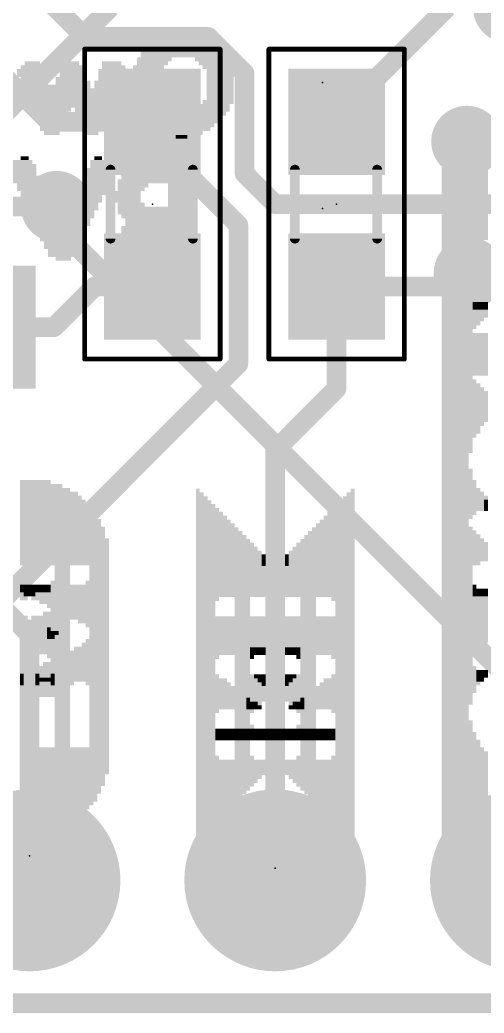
# Model space of a CAD drawing. Extents: x -31.8 to 54.9, y -9.4 to 30.
# Drawn here: x 13.87 to 18.67, y -0.1 to 10.16 of the extents above; entities that cross this region are included whole.
import ezdxf

# ---------------------------------------------------------------- set-up
doc = ezdxf.new("R2010")
doc.units = 0
for name, color, linetype in [('1', 12, 'CONTINUOUS'), ('16', 132, 'CONTINUOUS'), ('17', 110, 'CONTINUOUS'), ('18', 110, 'CONTINUOUS'), ('20', 31, 'CONTINUOUS'), ('21', 253, 'CONTINUOUS'), ('22', 253, 'CONTINUOUS'), ('23', 53, 'CONTINUOUS'), ('24', 53, 'CONTINUOUS'), ('39', 12, 'CONTINUOUS'), ('51', 253, 'CONTINUOUS')]:
    doc.layers.add(name, color=color, linetype=linetype)

# ---------------------------------------------------------------- blocks, each defined once
blk = doc.blocks.new('RECT')
blk.add_solid([(-0.5, -0.5), (0.5, -0.5), (-0.5, 0.5), (0.5, 0.5)])
blk = doc.blocks.new('ROUNDP')
at = {"const_width": 0.5}
blk.add_lwpolyline([(0, -0.25, 1), (0, 0.25, 1), (0, -0.25)], format="xyb", dxfattribs=at)
blk = doc.blocks.new('ROUNDV')
at = {"const_width": 0.5}
blk.add_lwpolyline([(0, -0.25, 1), (0, 0.25, 1), (0, -0.25)], format="xyb", dxfattribs=at)

msp = doc.modelspace()

# ---------------------------------------------------------------- linework, layer by layer
at = {"layer": '1', "const_width": 0.2032}
for points in [[(14.5415, 9.9822), (14.05, 10.4737)], [(18.288, 10.287), (17.106, 9.105)], [(15.8178, 9.9822), (14.5415, 9.9822)], [(16.1925, 9.6075), (15.8178, 9.9822)], [(14.1741, 9.105), (13.6144, 9.6647)], [(16.1925, 8.5725), (16.1925, 9.6075)], [(15.24, 9.105), (14.1741, 9.105)], [(15.24, 9.105), (15.24, 8.9281)], [(17.106, 9.105), (17.145, 9.105)], [(16.129, 8.0391), (15.24, 8.9281)], [(18.4912, 8.9027), (20.3977, 8.9027)], [(16.51, 8.255), (16.1925, 8.5725)], [(14.2494, 8.2296), (13.7414, 8.2296)], [(19.05, 8.255), (16.51, 8.255)], [(16.129, 6.604), (16.129, 8.0391)], [(18.3778, 7.405), (18.5166, 7.5438)], [(14.644, 7.405), (14.224, 6.985)], [(15.24, 7.405), (14.644, 7.405)], [(17.145, 7.405), (17.145, 6.35)], [(17.145, 7.405), (18.3778, 7.405)], [(13.716, 6.985), (14.224, 6.985)], [(16.129, 6.604), (11.43, 1.905)], [(17.145, 6.35), (16.51, 5.715)], [(16.51, 5.715), (16.51, 1.27)], [(0, 0), (25.4, 0)]]:
    msp.add_lwpolyline(points, dxfattribs=at)
at = {"layer": '1', "const_width": 0.1016}
for points in [[(14.5415, 10.033, 1), (14.5415, 9.9314)], [(14.5056, 9.9463, 1), (14.5774, 10.0181)], [(15.8537, 10.0181, 1), (15.7819, 9.9463)], [(15.8178, 9.9314, 1), (15.8178, 10.033)], [(16.2433, 9.6075, 1), (16.1417, 9.6075)], [(16.1566, 9.5716, 1), (16.2284, 9.6434)], [(14.1741, 9.1558, 1), (14.1741, 9.0542)], [(14.1382, 9.0691, 1), (14.21, 9.1409)], [(15.2908, 9.105, 1), (15.1892, 9.105)], [(15.24, 9.0542, 1), (15.24, 9.1558)], [(17.106, 9.1558, 1), (17.106, 9.0542)], [(17.0701, 9.1409, 1), (17.1419, 9.0691)], [(17.145, 9.0542, 1), (17.145, 9.1558)], [(15.2759, 8.964, 1), (15.2041, 8.8922)], [(15.1892, 8.9281, 1), (15.2908, 8.9281)], [(18.4912, 8.9535, 1), (18.4912, 8.8519)], [(16.2284, 8.6084, 1), (16.1566, 8.5366)], [(16.1417, 8.5725, 1), (16.2433, 8.5725)], [(14.2494, 8.1788, 1), (14.2494, 8.2804)], [(16.51, 8.3058, 1), (16.51, 8.2042)], [(16.4741, 8.2191, 1), (16.5459, 8.2909)], [(16.1798, 8.0391, 1), (16.0782, 8.0391)], [(16.0931, 8.0032, 1), (16.1649, 8.075)], [(18.5525, 7.5079, 1), (18.4807, 7.5797)], [(14.644, 7.4558, 1), (14.644, 7.3542)], [(14.6799, 7.3691, 1), (14.6081, 7.4409)], [(15.24, 7.3542, 1), (15.24, 7.4558)], [(17.1958, 7.405, 1), (17.0942, 7.405)], [(17.145, 7.4558, 1), (17.145, 7.3542)], [(18.3419, 7.4409, 1), (18.4137, 7.3691)], [(18.3778, 7.3542, 1), (18.3778, 7.4558)], [(14.224, 6.9342, 1), (14.224, 7.0358)], [(14.1881, 7.0209, 1), (14.2599, 6.9491)], [(16.1649, 6.5681, 1), (16.0931, 6.6399)], [(16.0782, 6.604, 1), (16.1798, 6.604)], [(17.0942, 6.35, 1), (17.1958, 6.35)], [(17.1809, 6.3141, 1), (17.1091, 6.3859)], [(16.5608, 5.715, 1), (16.4592, 5.715)], [(16.4741, 5.7509, 1), (16.5459, 5.6791)], [(16.4592, 1.27, 1), (16.5608, 1.27)]]:
    msp.add_lwpolyline(points, format="xyb", dxfattribs=at)
at = {"layer": '16', "const_width": 0.2032}
for points in [[(13.5128, 8.9916), (14.8082, 10.287)], [(18.5166, 8.8773), (18.4912, 8.9027)], [(18.5166, 7.5438), (18.5166, 8.8773)], [(14.2494, 8.2296), (14.2494, 8.0265)], [(14.2494, 8.0265), (14.2494, 8.0264)], [(14.2494, 8.0264), (19.05, 3.2258)], [(13.97, 3.81), (12.7, 5.08)], [(13.97, 1.27), (13.97, 3.81)], [(25.4, 0), (0, 0)]]:
    msp.add_lwpolyline(points, dxfattribs=at)
at = {"layer": '16', "const_width": 0.1016}
for points in [[(18.5271, 8.9386, 1), (18.4553, 8.8668)], [(18.5674, 8.8773, 1), (18.4658, 8.8773)], [(18.4807, 8.8414, 1), (18.5525, 8.9132)], [(14.3002, 8.2296, 1), (14.1986, 8.2296)], [(14.2853, 8.0623, 1), (14.2135, 7.9905)], [(14.2135, 8.0623, 1), (14.2853, 7.9905)], [(14.2853, 7.9905, 1), (14.2135, 8.0624)], [(14.1986, 8.0265, 1), (14.3002, 8.0265)], [(18.4658, 7.5438, 1), (18.5674, 7.5438)], [(14.0208, 3.81, 1), (13.9192, 3.81)], [(13.9341, 3.7741, 1), (14.0059, 3.8459)], [(13.9192, 1.27, 1), (14.0208, 1.27)]]:
    msp.add_lwpolyline(points, format="xyb", dxfattribs=at)
at = {"layer": '20', "const_width": 0.2032}
msp.add_lwpolyline([(0, 0), (25.4, 0)], dxfattribs=at)
at = {"layer": '23'}
for p in [(15.24, 8.255), (17.145, 8.255), (13.97, 1.524), (16.51, 1.397)]:
    msp.add_point(p, dxfattribs=at)
at = {"layer": '24'}
for p in [(17, 9.51), (17, 8.21), (13.97, 1.524), (16.51, 1.397)]:
    msp.add_point(p, dxfattribs=at)
at = {"layer": '39', "const_width": 0.0508}
for points in [[(14.54, 6.655), (14.54, 9.855)], [(14.54, 9.855), (15.94, 9.855)], [(15.94, 9.855), (15.94, 6.655)], [(16.445, 6.655), (16.445, 9.855)], [(16.445, 9.855), (17.845, 9.855)], [(17.845, 9.855), (17.845, 6.655)], [(15.94, 6.655), (14.54, 6.655)], [(17.845, 6.655), (16.445, 6.655)]]:
    msp.add_lwpolyline(points, dxfattribs=at)
at = {"layer": '39', "const_width": 0.0254}
for points in [[(14.5527, 9.855, 1), (14.5273, 9.855)], [(14.54, 9.8677, 1), (14.54, 9.8423)], [(15.9527, 9.855, 1), (15.9273, 9.855)], [(15.94, 9.8423, 1), (15.94, 9.8677)], [(16.4577, 9.855, 1), (16.4323, 9.855)], [(16.445, 9.8677, 1), (16.445, 9.8423)], [(17.8577, 9.855, 1), (17.8323, 9.855)], [(17.845, 9.8423, 1), (17.845, 9.8677)], [(14.54, 6.6677, 1), (14.54, 6.6423)], [(15.94, 6.6423, 1), (15.94, 6.6677)], [(16.445, 6.6677, 1), (16.445, 6.6423)], [(17.845, 6.6423, 1), (17.845, 6.6677)], [(14.5273, 6.655, 1), (14.5527, 6.655)], [(15.9273, 6.655, 1), (15.9527, 6.655)], [(16.4323, 6.655, 1), (16.4577, 6.655)], [(17.8323, 6.655, 1), (17.8577, 6.655)]]:
    msp.add_lwpolyline(points, format="xyb", dxfattribs=at)
at = {"layer": '51', "const_width": 0.1016}
for points in [[(14.808, 7.899), (14.808, 8.611)], [(15.659, 7.899), (15.659, 8.611)], [(16.713, 7.899), (16.713, 8.611)], [(17.564, 7.899), (17.564, 8.611)]]:
    msp.add_lwpolyline(points, dxfattribs=at)
at = {"layer": '51', "const_width": 0.0508}
for points in [[(14.8334, 8.611, 1), (14.7826, 8.611)], [(15.6844, 8.611, 1), (15.6336, 8.611)], [(16.7384, 8.611, 1), (16.6876, 8.611)], [(17.5894, 8.611, 1), (17.5386, 8.611)], [(14.7826, 7.899, 1), (14.8334, 7.899)], [(15.6336, 7.899, 1), (15.6844, 7.899)], [(16.6876, 7.899, 1), (16.7384, 7.899)], [(17.5386, 7.899, 1), (17.5894, 7.899)]]:
    msp.add_lwpolyline(points, format="xyb", dxfattribs=at)

# ---------------------------------------------------------------- block references
at = {"layer": '1', "xscale": 1.1, "rotation": 90}
for p in [(15.24, 9.105), (17.145, 9.105), (15.24, 7.405), (17.145, 7.405)]:
    msp.add_blockref('RECT', p, dxfattribs=at)
at = {"layer": '1', "xscale": 0.635, "yscale": 1.27, "rotation": 180}
msp.add_blockref('RECT', (13.716, 6.985), dxfattribs=at)
at = {"layer": '17', "xscale": 1.8796, "yscale": 1.8796, "rotation": 90}
for p in [(13.97, 1.27), (13.97, 1.27), (16.51, 1.27), (16.51, 1.27), (19.05, 1.27), (19.05, 1.27)]:
    msp.add_blockref('ROUNDP', p, dxfattribs=at)
at = {"layer": '18', "xscale": 0.7366, "yscale": 0.7366}
for p in [(18.923, 10.287), (18.923, 10.287), (18.4912, 8.9027), (18.4912, 8.9027), (14.2494, 8.2296), (14.2494, 8.2296), (18.5166, 7.5438), (18.5166, 7.5438)]:
    msp.add_blockref('ROUNDV', p, dxfattribs=at)
at = {"layer": '21', "yscale": 0.04, "rotation": 90}
for p, xscale in [((18.25, 5.344), 7.48), ((18.29, 5.344), 7.4), ((18.33, 5.344), 7.32), ((18.37, 5.344), 7.24), ((18.41, 5.344), 7.16), ((18.45, 5.344), 7.08), ((18.49, 5.344), 7), ((18.53, 7.244), 3.12), ((18.57, 8.504), 0.52), ((18.61, 8.484), 0.48), ((18.65, 8.464), 0.44), ((18.69, 8.444), 0.4), ((18.57, 7.204), 0.08), ((18.61, 7.204), 0.08), ((18.65, 7.204), 0.08), ((18.69, 7.204), 0.08), ((18.57, 6.704), 0.44), ((18.61, 6.704), 0.44), ((18.65, 6.704), 0.44), ((18.69, 6.704), 0.44), ((18.57, 6.044), 0.4), ((18.61, 6.064), 0.36), ((18.65, 6.104), 0.28), ((18.69, 6.124), 0.24), ((18.53, 5.264), 0.52), ((13.89, 4.964), 0.88), ((13.93, 4.964), 0.88), ((13.97, 4.964), 0.88), ((14.01, 4.964), 0.88), ((14.05, 4.964), 0.88), ((14.09, 4.964), 0.88), ((14.13, 4.964), 0.88), ((14.17, 4.964), 0.88), ((14.21, 4.944), 0.84), ((14.25, 4.944), 0.84), ((14.29, 4.944), 0.84), ((18.57, 5.224), 0.36), ((14.33, 4.924), 0.8), ((14.37, 4.924), 0.8), ((14.41, 4.904), 0.76), ((14.45, 4.904), 0.76), ((14.49, 4.884), 0.72), ((15.71, 3.497), 3.64), ((15.75, 3.497), 3.56), ((15.79, 3.497), 3.48), ((17.23, 3.497), 3.48), ((17.27, 3.497), 3.56), ((17.31, 3.497), 3.64), ((18.61, 5.204), 0.24), ((18.65, 5.184), 0.2), ((18.69, 5.164), 0.16), ((14.53, 4.864), 0.68), ((14.57, 4.844), 0.64), ((15.83, 3.497), 3.4), ((15.87, 4.797), 0.72), ((17.15, 3.497), 3.32), ((17.19, 3.497), 3.4), ((14.61, 3.584), 3.08), ((14.65, 3.584), 3), ((15.91, 4.797), 0.64), ((15.95, 4.797), 0.56), ((15.99, 4.777), 0.52), ((17.03, 4.617), 0.84), ((17.07, 4.637), 0.88), ((17.11, 4.637), 0.96), ((14.69, 3.584), 2.84), ((16.03, 4.737), 0.52), ((16.07, 4.697), 0.52), ((16.95, 4.577), 0.76), ((16.99, 4.597), 0.8), ((14.73, 3.584), 2.68), ((16.11, 3.497), 2.84), ((16.15, 3.497), 2.76), ((16.19, 3.497), 2.68), ((16.83, 4.517), 0.64), ((16.87, 4.537), 0.68), ((16.91, 4.557), 0.72), ((18.53, 4.004), 1.84), ((18.57, 4.704), 0.36), ((18.61, 4.684), 0.32), ((14.77, 3.584), 2.44), ((16.23, 3.497), 2.6), ((16.27, 4.617), 0.28), ((16.75, 4.477), 0.56), ((16.79, 4.497), 0.6), ((18.65, 4.684), 0.24), ((18.69, 4.664), 0.2), ((16.31, 4.617), 0.2), ((16.35, 4.597), 0.16), ((16.39, 4.577), 0.12), ((16.43, 4.417), 0.44), ((16.47, 4.417), 0.44), ((16.51, 4.417), 0.44), ((16.55, 4.417), 0.44), ((16.59, 4.417), 0.44), ((16.63, 4.417), 0.44), ((16.67, 4.437), 0.48), ((16.71, 4.457), 0.52), ((13.89, 4.284), 0.08), ((13.93, 4.264), 0.12), ((13.97, 4.264), 0.12), ((14.01, 4.244), 0.16), ((14.05, 4.244), 0.16), ((14.09, 4.224), 0.2), ((14.13, 4.224), 0.2), ((14.17, 4.204), 0.24), ((14.21, 4.204), 0.24), ((14.25, 4.184), 0.28), ((14.29, 4.184), 0.28), ((14.33, 4.164), 0.32), ((14.37, 4.164), 0.32), ((14.41, 4.144), 0.36), ((14.45, 4.144), 0.36), ((14.49, 4.124), 0.4), ((14.53, 4.124), 0.4), ((14.57, 4.124), 0.48), ((18.57, 4.004), 0.64), ((18.61, 3.984), 0.6), ((18.65, 4.004), 0.56), ((18.69, 4.004), 0.56), ((13.89, 3.804), 0.4), ((13.93, 3.824), 0.36), ((13.97, 3.804), 0.32), ((14.01, 3.824), 0.28), ((14.05, 3.804), 0.24), ((14.09, 3.824), 0.2), ((16.43, 3.777), 0.36), ((16.47, 3.797), 0.4), ((16.51, 3.797), 0.4), ((16.55, 3.797), 0.4), ((16.59, 3.797), 0.4), ((16.63, 3.797), 0.4), ((16.67, 3.797), 0.4), ((16.71, 3.797), 0.4), ((16.75, 3.797), 0.4), ((16.79, 3.797), 0.4), ((16.83, 3.797), 0.4), ((16.87, 3.797), 0.4), ((16.91, 3.797), 0.4), ((16.95, 3.797), 0.4), ((16.99, 3.797), 0.4), ((17.03, 3.797), 0.4), ((17.07, 3.797), 0.4), ((17.11, 3.777), 0.44), ((14.13, 3.804), 0.16), ((14.17, 3.824), 0.12), ((14.21, 3.804), 0.08), ((14.25, 3.824), 0.04), ((14.53, 3.524), 0.4), ((14.57, 3.524), 0.48), ((14.29, 3.224), 0.76), ((14.33, 3.224), 0.76), ((14.37, 3.244), 0.8), ((14.41, 3.464), 0.36), ((14.45, 3.504), 0.36), ((14.49, 3.504), 0.36), ((16.27, 3.617), 0.12), ((16.31, 3.637), 0.08), ((16.35, 3.637), 0.08), ((16.39, 3.637), 0.08), ((14.13, 3.344), 0.36), ((14.17, 3.344), 0.36), ((14.21, 3.364), 0.4), ((14.25, 3.344), 0.44), ((13.89, 3.344), 0.12), ((13.93, 3.124), 0.56), ((13.97, 3.144), 0.6), ((14.01, 3.144), 0.6), ((14.05, 3.304), 0.36), ((14.09, 3.324), 0.32), ((16.27, 3.197), 0.4), ((16.31, 3.217), 0.36), ((16.35, 3.237), 0.32), ((16.39, 3.257), 0.28), ((16.43, 3.257), 0.28), ((16.47, 3.277), 0.24), ((16.51, 3.297), 0.2), ((16.55, 3.317), 0.16), ((16.59, 3.317), 0.16), ((16.63, 3.337), 0.12), ((16.67, 3.357), 0.08), ((16.71, 3.377), 0.04), ((17.11, 3.197), 0.4), ((18.57, 3.344), 0.28), ((18.61, 3.364), 0.16), ((18.65, 3.384), 0.12), ((18.69, 3.404), 0.08), ((16.99, 3.177), 0.28), ((17.03, 3.197), 0.32), ((17.07, 3.197), 0.32), ((16.83, 3.117), 0.16), ((16.87, 3.137), 0.2), ((16.91, 3.137), 0.2), ((16.95, 3.157), 0.24), ((16.71, 3.077), 0.08), ((16.75, 3.077), 0.08), ((16.79, 3.097), 0.12), ((16.67, 3.057), 0.04), ((16.27, 2.797), 0.16), ((18.53, 2.404), 1.04), ((16.31, 2.777), 0.12), ((16.35, 2.777), 0.12), ((16.39, 2.777), 0.12), ((16.43, 2.777), 0.12), ((16.47, 2.777), 0.12), ((16.51, 2.777), 0.12), ((16.55, 2.777), 0.12), ((16.59, 2.777), 0.12), ((16.63, 2.777), 0.12), ((16.67, 2.777), 0.12), ((16.71, 2.777), 0.12), ((16.75, 2.777), 0.12), ((16.79, 2.777), 0.12), ((16.83, 2.777), 0.12), ((16.87, 2.777), 0.12), ((16.91, 2.777), 0.12), ((16.95, 2.777), 0.12), ((16.99, 2.777), 0.12), ((17.03, 2.777), 0.12), ((17.07, 2.777), 0.12), ((17.11, 2.777), 0.12), ((18.57, 2.364), 0.88), ((18.61, 2.344), 0.76), ((13.89, 2.204), 0.88), ((13.93, 2.204), 0.88), ((13.97, 2.204), 0.88), ((14.01, 2.204), 0.88), ((14.05, 2.204), 0.88), ((14.09, 2.204), 0.88), ((14.13, 2.204), 0.88), ((14.17, 2.204), 0.88), ((14.21, 2.224), 0.84), ((14.25, 2.224), 0.84), ((14.29, 2.224), 0.84), ((14.33, 2.244), 0.8), ((14.37, 2.244), 0.8), ((14.41, 2.264), 0.76), ((14.45, 2.264), 0.76), ((14.49, 2.284), 0.72), ((14.53, 2.304), 0.68), ((14.57, 2.324), 0.64), ((18.65, 2.324), 0.64), ((18.69, 2.324), 0.56), ((15.87, 2.177), 0.68), ((15.91, 2.177), 0.6), ((15.95, 2.197), 0.56), ((15.99, 2.217), 0.52), ((16.03, 2.237), 0.48), ((16.07, 2.277), 0.48), ((16.27, 2.397), 0.32), ((16.31, 2.397), 0.24), ((16.35, 2.417), 0.2), ((16.39, 2.437), 0.16), ((16.43, 2.437), 0.16), ((16.47, 2.437), 0.16), ((16.51, 2.437), 0.16), ((16.55, 2.437), 0.16), ((16.59, 2.437), 0.16), ((16.63, 2.437), 0.16), ((16.67, 2.417), 0.2), ((16.71, 2.397), 0.24), ((16.75, 2.377), 0.28), ((16.79, 2.357), 0.32), ((16.83, 2.337), 0.36), ((16.87, 2.317), 0.4), ((16.91, 2.297), 0.44), ((16.95, 2.277), 0.48), ((16.99, 2.257), 0.52), ((17.03, 2.237), 0.56), ((17.07, 2.217), 0.6), ((17.11, 2.217), 0.68)]:
    msp.add_blockref('RECT', p, dxfattribs=dict(at, xscale=xscale))
at = {"layer": '22', "yscale": 0.04}
for p, xscale, rotation in [((15.56, 9.95), 0.56, 180), ((15.56, 9.99), 0.48, 180), ((15.56, 10.03), 0.24, 180), ((15.56, 9.83), 0.88, 180), ((15.56, 9.87), 0.8, 180), ((15.56, 9.91), 0.72, 180), ((15.26, 9.75), 0.36, 180), ((15.56, 9.79), 0.88, 180), ((15.86, 9.75), 0.36, 180), ((13.98, 9.63), 0.28, 180), ((14, 9.67), 0.24, 180), ((14, 9.71), 0.16, 180), ((14.4, 9.67), 0.24, 180), ((14.42, 9.63), 0.28, 180), ((14.4, 9.71), 0.16, 180), ((14.82, 9.63), 0.28, 180), ((14.82, 9.71), 0.2, 180), ((14.84, 9.67), 0.24, 180), ((15.2, 9.67), 0.32, 180), ((15.18, 9.63), 0.28, 180), ((15.24, 9.71), 0.32, 180), ((15.88, 9.71), 0.32, 180), ((15.92, 9.67), 0.32, 180), ((15.94, 9.63), 0.28, 180), ((14, 9.59), 0.32, 180), ((14.02, 9.55), 0.28, 180), ((14.4, 9.55), 0.32, 180), ((14.42, 9.59), 0.28, 180), ((14.82, 9.59), 0.28, 180), ((14.82, 9.55), 0.28, 180), ((15.18, 9.59), 0.28, 180), ((15.18, 9.55), 0.28, 180), ((15.94, 9.59), 0.28, 180), ((15.94, 9.55), 0.28, 180), ((14.02, 9.51), 0.28, 180), ((14.26, 9.47), 0.68, 180), ((14.4, 9.43), 0.96, 180), ((14.42, 9.51), 0.36, 180), ((14.78, 9.51), 0.28, 180), ((14.78, 9.47), 0.28, 180), ((15.18, 9.51), 0.28, 180), ((15.18, 9.47), 0.28, 180), ((15.18, 9.43), 0.28, 180), ((15.94, 9.51), 0.28, 180), ((15.94, 9.47), 0.28, 180), ((15.94, 9.43), 0.28, 180), ((14.42, 9.39), 0.92, 180), ((14.4, 9.35), 0.88, 180), ((15.18, 9.39), 0.28, 180), ((15.18, 9.35), 0.28, 180), ((15.94, 9.39), 0.28, 180), ((15.94, 9.35), 0.28, 180), ((14.4, 9.31), 0.88, 180), ((14.42, 9.27), 0.84, 180), ((14.2, 9.23), 0.4, 180), ((14.62, 9.23), 0.36, 180), ((15.26, 9.23), 0.44, 180), ((15.22, 9.31), 0.28, 180), ((15.24, 9.27), 0.32, 180), ((15.84, 9.23), 0.4, 180), ((15.88, 9.27), 0.32, 180), ((15.92, 9.31), 0.32, 180), ((14.2, 9.19), 0.32, 180), ((14.2, 9.15), 0.32, 180), ((14.62, 9.19), 0.36, 180), ((14.6, 9.15), 0.32, 180), ((14.2, 9.11), 0.32, 180), ((14.2, 9.07), 0.24, 180), ((14.2, 9.03), 0.24, 180), ((14.62, 9.11), 0.28, 180), ((14.62, 9.07), 0.28, 180), ((14.62, 9.03), 0.2, 180), ((15.44, 9.11), 0.96, 180), ((15.42, 9.07), 0.92, 180), ((15.1, 9.03), 0.28, 180), ((15.56, 9.03), 0.56, 180), ((18.25, 5.344), 7.48, 90), ((18.29, 5.344), 7.4, 90), ((14.2, 8.99), 0.16, 180), ((14.6, 8.99), 0.16, 180), ((15.08, 8.99), 0.16, 180), ((15.56, 8.99), 0.4, 180), ((15.54, 8.95), 0.12, 180), ((18.33, 5.344), 7.32, 90), ((18.37, 5.344), 7.24, 90), ((18.41, 5.344), 7.16, 90), ((18.45, 5.344), 7.08, 90), ((18.49, 5.344), 7, 90), ((13.92, 8.73), 0.08, 180), ((14.68, 8.73), 0.08, 180), ((15.4, 8.73), 0.4, 180), ((18.53, 8.324), 0.96, 90), ((18.57, 8.324), 0.88, 90), ((18.61, 8.304), 0.84, 90), ((13.9, 8.65), 0.28, 180), ((13.9, 8.61), 0.28, 180), ((13.9, 8.69), 0.2, 180), ((14.7, 8.61), 0.28, 180), ((14.7, 8.69), 0.2, 180), ((14.72, 8.65), 0.24, 180), ((15.32, 8.61), 0.72, 180), ((15.34, 8.65), 0.68, 180), ((15.38, 8.69), 0.6, 180), ((18.65, 8.284), 0.8, 90), ((18.69, 8.264), 0.76, 90), ((13.9, 8.57), 0.28, 180), ((13.94, 8.53), 0.28, 180), ((14.68, 8.53), 0.32, 180), ((14.7, 8.57), 0.28, 180), ((15.3, 8.57), 0.76, 180), ((15.3, 8.53), 0.76, 180), ((13.94, 8.49), 0.28, 180), ((13.98, 8.45), 0.28, 180), ((13.98, 8.41), 0.28, 180), ((14.64, 8.45), 0.32, 180), ((14.62, 8.41), 0.28, 180), ((14.66, 8.49), 0.28, 180), ((15.28, 8.49), 0.8, 180), ((15.04, 8.45), 0.32, 180), ((15.02, 8.41), 0.28, 180), ((15.54, 8.45), 0.28, 180), ((15.54, 8.41), 0.28, 180), ((14.02, 8.37), 0.28, 180), ((14.02, 8.33), 0.28, 180), ((14.6, 8.37), 0.32, 180), ((14.58, 8.33), 0.28, 180), ((14.98, 8.37), 0.28, 180), ((14.98, 8.33), 0.28, 180), ((15.54, 8.37), 0.28, 180), ((15.54, 8.33), 0.28, 180), ((14.06, 8.29), 0.28, 180), ((14.06, 8.25), 0.28, 180), ((14.1, 8.21), 0.28, 180), ((14.56, 8.29), 0.32, 180), ((14.54, 8.25), 0.28, 180), ((14.54, 8.21), 0.28, 180), ((14.98, 8.29), 0.28, 180), ((15.02, 8.25), 0.28, 180), ((15.28, 8.21), 0.8, 180), ((15.54, 8.29), 0.28, 180), ((15.54, 8.25), 0.28, 180), ((14.1, 8.17), 0.28, 180), ((14.12, 8.13), 0.24, 180), ((14.14, 8.09), 0.28, 180), ((14.46, 8.09), 0.28, 180), ((14.5, 8.17), 0.28, 180), ((14.5, 8.13), 0.28, 180), ((15.28, 8.17), 0.8, 180), ((15.3, 8.13), 0.76, 180), ((15.32, 8.09), 0.72, 180), ((14.32, 8.05), 0.56, 180), ((14.3, 8.01), 0.52, 180), ((15.3, 8.01), 0.76, 180), ((15.32, 8.05), 0.72, 180), ((14.32, 7.97), 0.48, 180), ((14.3, 7.93), 0.44, 180), ((14.3, 7.89), 0.44, 180), ((15.02, 7.89), 0.28, 180), ((15.3, 7.97), 0.76, 180), ((15.06, 7.93), 0.28, 180), ((15.54, 7.93), 0.28, 180), ((15.54, 7.89), 0.28, 180), ((14.3, 7.85), 0.36, 180), ((14.3, 7.81), 0.36, 180), ((15, 7.81), 0.32, 180), ((15.02, 7.85), 0.28, 180), ((15.54, 7.85), 0.28, 180), ((15.54, 7.81), 0.28, 180), ((14.3, 7.77), 0.28, 180), ((14.3, 7.73), 0.28, 180), ((14.32, 7.69), 0.16, 180), ((14.98, 7.77), 0.28, 180), ((15, 7.73), 0.24, 180), ((15, 7.69), 0.16, 180), ((15.54, 7.77), 0.28, 180), ((15.56, 7.73), 0.24, 180), ((15.54, 7.69), 0.2, 180), ((18.53, 7.284), 0.8, 90), ((18.57, 7.304), 0.68, 90), ((18.61, 7.324), 0.64, 90), ((18.65, 7.344), 0.6, 90), ((18.69, 7.364), 0.56, 90), ((18.53, 6.164), 0.72, 90), ((18.57, 6.164), 0.56, 90), ((18.61, 6.164), 0.48, 90), ((18.65, 6.164), 0.4, 90), ((18.69, 6.164), 0.32, 90), ((18.53, 5.244), 0.4, 90), ((13.89, 4.964), 0.88, 90), ((13.93, 4.964), 0.88, 90), ((13.97, 4.964), 0.88, 90), ((14.01, 4.964), 0.88, 90), ((14.05, 4.964), 0.88, 90), ((14.09, 4.964), 0.88, 90), ((14.13, 4.964), 0.88, 90), ((14.17, 4.964), 0.88, 90), ((14.21, 4.944), 0.84, 90), ((14.25, 3.584), 3.56, 90), ((14.29, 3.584), 3.56, 90), ((18.57, 5.224), 0.28, 90), ((14.33, 3.584), 3.48, 90), ((14.37, 3.584), 3.48, 90), ((14.41, 4.904), 0.76, 90), ((14.45, 4.924), 0.72, 90), ((14.49, 4.904), 0.68, 90), ((15.71, 3.497), 3.64, 90), ((15.75, 3.497), 3.56, 90), ((15.79, 3.497), 3.48, 90), ((17.23, 3.497), 3.48, 90), ((17.27, 3.497), 3.56, 90), ((17.31, 3.497), 3.64, 90), ((18.61, 5.184), 0.2, 90), ((18.65, 5.164), 0.16, 90), ((14.53, 4.884), 0.64, 90), ((14.57, 4.864), 0.6, 90), ((15.83, 3.497), 3.4, 90), ((15.87, 3.497), 3.32, 90), ((17.15, 4.797), 0.72, 90), ((17.19, 3.497), 3.4, 90), ((18.69, 5.144), 0.12, 90), ((14.61, 4.824), 0.6, 90), ((14.65, 3.584), 3, 90), ((15.91, 4.637), 0.96, 90), ((15.95, 4.637), 0.88, 90), ((15.99, 4.617), 0.84, 90), ((17.03, 4.777), 0.52, 90), ((17.07, 4.797), 0.56, 90), ((17.11, 4.797), 0.64, 90), ((14.69, 3.584), 2.84, 90), ((16.03, 4.597), 0.8, 90), ((16.07, 4.577), 0.76, 90), ((16.95, 4.697), 0.52, 90), ((16.99, 4.737), 0.52, 90), ((14.73, 3.584), 2.68, 90), ((16.11, 4.557), 0.72, 90), ((16.15, 4.537), 0.68, 90), ((16.19, 4.517), 0.64, 90), ((16.83, 3.497), 2.68, 90), ((16.87, 3.497), 2.76, 90), ((16.91, 3.497), 2.84, 90), ((18.53, 4.704), 0.36, 90), ((18.57, 4.684), 0.32, 90), ((14.77, 3.584), 2.44, 90), ((16.23, 4.497), 0.6, 90), ((16.27, 4.477), 0.56, 90), ((16.75, 4.617), 0.28, 90), ((16.79, 3.497), 2.6, 90), ((18.61, 4.684), 0.24, 90), ((18.65, 4.684), 0.24, 90), ((18.69, 4.664), 0.2, 90), ((16.31, 4.457), 0.52, 90), ((16.35, 4.437), 0.48, 90), ((16.39, 4.417), 0.44, 90), ((16.43, 4.417), 0.44, 90), ((16.47, 4.417), 0.44, 90), ((16.51, 4.417), 0.44, 90), ((16.55, 4.417), 0.44, 90), ((16.59, 4.417), 0.44, 90), ((16.63, 4.577), 0.12, 90), ((16.67, 4.597), 0.16, 90), ((16.71, 4.617), 0.2, 90), ((13.89, 4.244), 0.16, 90), ((13.93, 4.244), 0.16, 90), ((13.97, 4.264), 0.12, 90), ((14.01, 4.264), 0.12, 90), ((14.05, 4.284), 0.08, 90), ((14.09, 4.284), 0.08, 90), ((14.13, 4.284), 0.08, 90), ((14.17, 4.284), 0.08, 90), ((14.21, 4.284), 0.16, 90), ((18.53, 4.244), 0.16, 90), ((18.57, 4.264), 0.12, 90), ((18.61, 4.244), 0.08, 90), ((18.65, 4.244), 0.08, 90), ((18.69, 4.244), 0.08, 90), ((14.01, 3.824), 0.36, 90), ((14.05, 3.804), 0.4, 90), ((14.09, 3.804), 0.4, 90), ((14.13, 3.824), 0.44, 90), ((14.17, 3.804), 0.48, 90), ((14.21, 3.824), 0.52, 90), ((13.89, 3.804), 0.24, 90), ((13.93, 3.824), 0.28, 90), ((13.97, 3.804), 0.32, 90), ((15.91, 3.777), 0.44, 90), ((15.95, 3.797), 0.4, 90), ((15.99, 3.797), 0.4, 90), ((16.03, 3.797), 0.4, 90), ((16.07, 3.797), 0.4, 90), ((16.11, 3.797), 0.4, 90), ((16.15, 3.797), 0.4, 90), ((16.19, 3.797), 0.4, 90), ((16.23, 3.797), 0.4, 90), ((16.27, 3.797), 0.4, 90), ((16.31, 3.797), 0.4, 90), ((16.35, 3.797), 0.4, 90), ((16.39, 3.797), 0.4, 90), ((16.43, 3.797), 0.4, 90), ((16.47, 3.797), 0.4, 90), ((16.51, 3.797), 0.4, 90), ((16.55, 3.797), 0.4, 90), ((16.59, 3.777), 0.36, 90), ((16.63, 3.637), 0.08, 90), ((16.67, 3.637), 0.08, 90), ((16.71, 3.637), 0.08, 90), ((16.75, 3.617), 0.12, 90), ((13.89, 3.304), 0.36, 90), ((13.93, 3.144), 0.6, 90), ((13.97, 3.144), 0.6, 90), ((14.01, 3.124), 0.56, 90), ((14.05, 3.344), 0.12, 90), ((14.21, 3.344), 0.12, 90), ((15.91, 3.197), 0.4, 90), ((16.31, 3.377), 0.04, 90), ((16.35, 3.357), 0.08, 90), ((16.39, 3.337), 0.12, 90), ((16.43, 3.317), 0.16, 90), ((16.47, 3.317), 0.16, 90), ((16.51, 3.297), 0.2, 90), ((16.55, 3.277), 0.24, 90), ((16.59, 3.257), 0.28, 90), ((16.63, 3.257), 0.28, 90), ((16.67, 3.237), 0.32, 90), ((16.71, 3.217), 0.36, 90), ((16.75, 3.197), 0.4, 90), ((18.53, 3.324), 0.32, 90), ((18.57, 3.364), 0.24, 90), ((18.61, 3.384), 0.12, 90), ((18.65, 3.404), 0.08, 90), ((18.69, 3.404), 0.08, 90), ((14.09, 3.344), 0.04, 90), ((14.13, 3.344), 0.04, 90), ((14.17, 3.344), 0.04, 90), ((15.95, 3.197), 0.32, 90), ((15.99, 3.197), 0.32, 90), ((16.03, 3.177), 0.28, 90), ((16.07, 3.157), 0.24, 90), ((16.11, 3.137), 0.2, 90), ((16.15, 3.137), 0.2, 90), ((16.19, 3.117), 0.16, 90), ((16.23, 3.097), 0.12, 90), ((16.27, 3.077), 0.08, 90), ((16.31, 3.077), 0.08, 90), ((16.35, 3.057), 0.04, 90), ((16.75, 2.797), 0.16, 90), ((15.91, 2.777), 0.12, 90), ((15.95, 2.777), 0.12, 90), ((15.99, 2.777), 0.12, 90), ((16.03, 2.777), 0.12, 90), ((16.07, 2.777), 0.12, 90), ((16.11, 2.777), 0.12, 90), ((16.15, 2.777), 0.12, 90), ((16.19, 2.777), 0.12, 90), ((16.23, 2.777), 0.12, 90), ((16.27, 2.777), 0.12, 90), ((16.31, 2.777), 0.12, 90), ((16.35, 2.777), 0.12, 90), ((16.39, 2.777), 0.12, 90), ((16.43, 2.777), 0.12, 90), ((16.47, 2.777), 0.12, 90), ((16.51, 2.777), 0.12, 90), ((16.55, 2.777), 0.12, 90), ((16.59, 2.777), 0.12, 90), ((16.63, 2.777), 0.12, 90), ((16.67, 2.777), 0.12, 90), ((16.71, 2.777), 0.12, 90), ((18.53, 2.344), 0.92, 90), ((18.57, 2.324), 0.8, 90), ((18.61, 2.324), 0.72, 90), ((13.89, 2.204), 0.88, 90), ((13.93, 2.204), 0.88, 90), ((13.97, 2.204), 0.88, 90), ((14.01, 2.204), 0.88, 90), ((14.05, 2.204), 0.88, 90), ((14.09, 2.204), 0.88, 90), ((14.13, 2.204), 0.88, 90), ((14.17, 2.204), 0.88, 90), ((14.21, 2.224), 0.84, 90), ((14.41, 2.244), 0.72, 90), ((14.61, 2.324), 0.56, 90), ((18.65, 2.304), 0.6, 90), ((14.45, 2.224), 0.68, 90), ((14.49, 2.244), 0.64, 90), ((14.53, 2.264), 0.6, 90), ((14.57, 2.284), 0.56, 90), ((15.91, 2.217), 0.68, 90), ((15.95, 2.217), 0.6, 90), ((15.99, 2.237), 0.56, 90), ((16.03, 2.257), 0.52, 90), ((16.07, 2.277), 0.48, 90), ((16.11, 2.297), 0.44, 90), ((16.15, 2.317), 0.4, 90), ((16.19, 2.337), 0.36, 90), ((16.23, 2.357), 0.32, 90), ((16.27, 2.377), 0.28, 90), ((16.31, 2.397), 0.24, 90), ((16.35, 2.417), 0.2, 90), ((16.39, 2.437), 0.16, 90), ((16.43, 2.437), 0.16, 90), ((16.47, 2.437), 0.16, 90), ((16.51, 2.437), 0.16, 90), ((16.55, 2.437), 0.16, 90), ((16.59, 2.437), 0.16, 90), ((16.63, 2.437), 0.16, 90), ((16.67, 2.417), 0.2, 90), ((16.71, 2.397), 0.24, 90), ((16.75, 2.397), 0.32, 90), ((16.95, 2.277), 0.48, 90), ((16.99, 2.237), 0.48, 90), ((17.03, 2.217), 0.52, 90), ((17.07, 2.197), 0.56, 90), ((17.11, 2.177), 0.6, 90), ((17.15, 2.177), 0.68, 90), ((18.69, 2.304), 0.52, 90)]:
    msp.add_blockref('RECT', p, dxfattribs=dict(at, xscale=xscale, rotation=rotation))
at = {"layer": '22', "yscale": 0.04, "rotation": 180}
for p in [(15.46, 9.15), (15.5, 9.19)]:
    msp.add_blockref('RECT', p, dxfattribs=at)
at = {"layer": '51', "xscale": 0.5001, "yscale": 0.95, "rotation": 90}
for p in [(15.2349, 8.8353), (17.1399, 8.8353), (15.2349, 7.6669), (17.1399, 7.6669)]:
    msp.add_blockref('RECT', p, dxfattribs=at)
at = {"layer": '51', "xscale": 0.508, "yscale": 0.508}
for p in [(13.97, 1.27), (16.51, 1.27)]:
    msp.add_blockref('RECT', p, dxfattribs=at)

doc.saveas('drawing.dxf')
